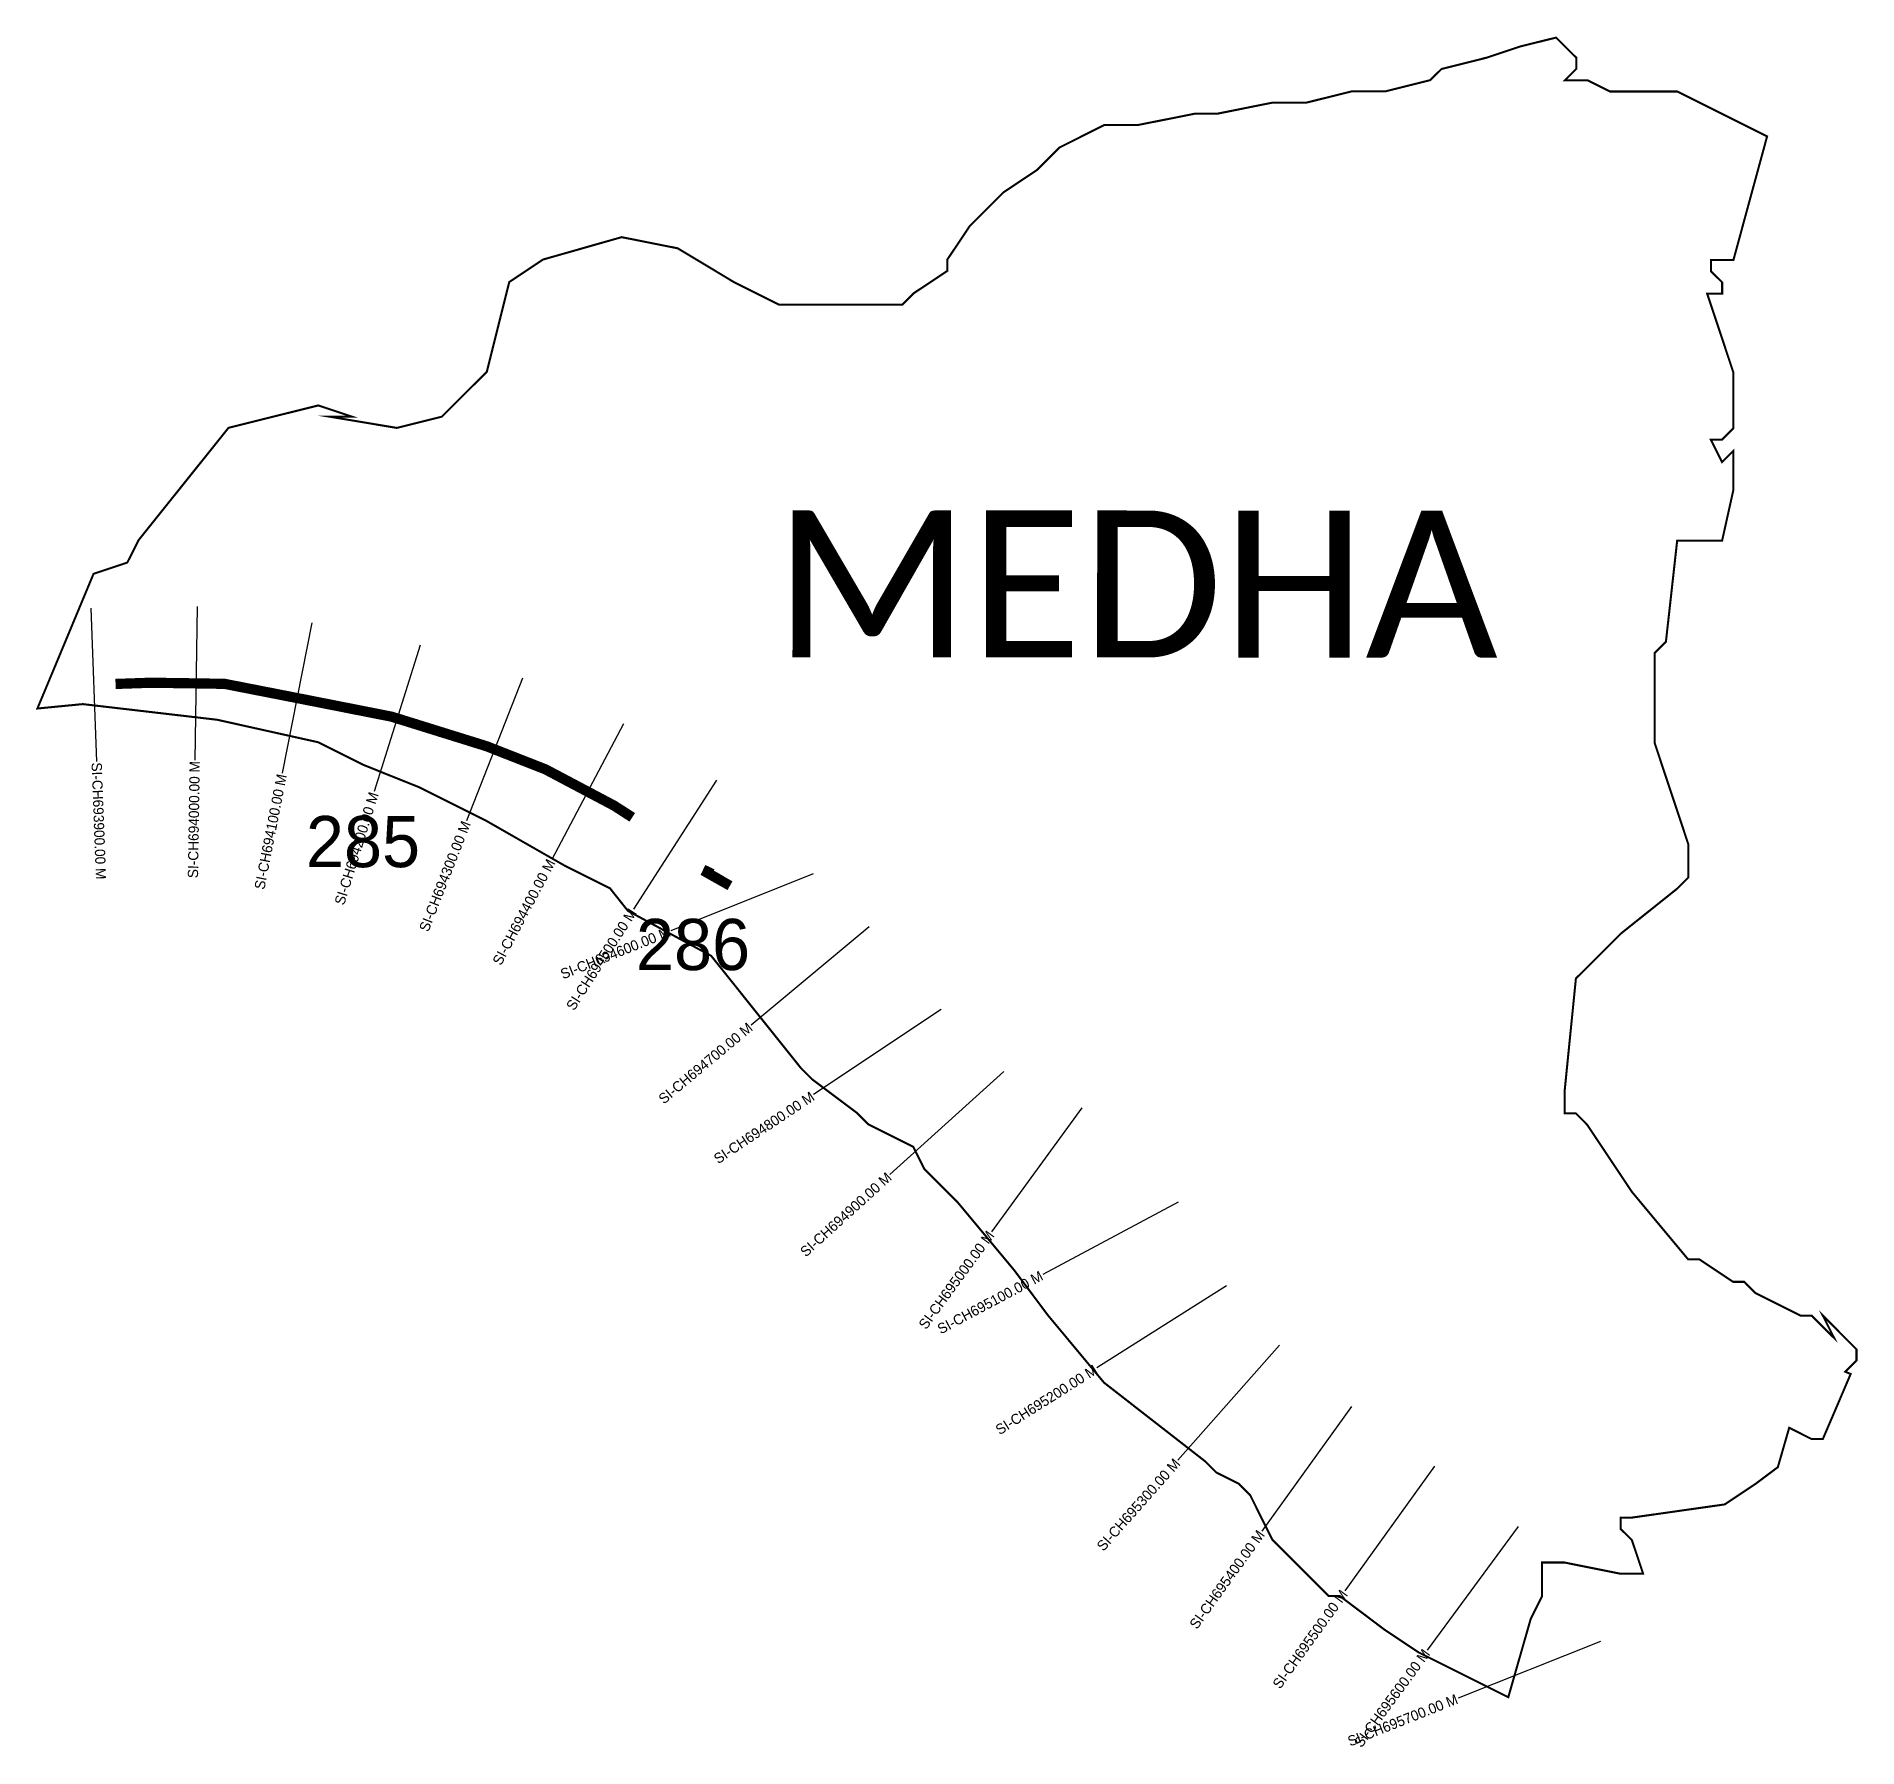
# Model space of a CAD drawing. Header units: metres. Extents: x 343166 to 344946, y 1761562 to 1763235.
import ezdxf
from ezdxf.enums import TextEntityAlignment as Align

# ---------------------------------------------------------------- set-up
doc = ezdxf.new("R2010")
doc.units = ezdxf.units.M
for name, color, linetype in [('ARTIFICIALLY PROTECTED', 4, 'Continuous'), ('CS', 134, 'Continuous'), ('CSMark', 6, 'Continuous'), ('VILLAGE NAME', 250, 'Continuous')]:
    doc.layers.add(name, color=color, linetype=linetype)

msp = doc.modelspace()

# ---------------------------------------------------------------- linework, layer by layer
at = {"color": 6, "const_width": 2}
msp.add_lwpolyline([(343166.7, 1762577.5), (343221.6, 1762709.2), (343254.6, 1762720.2), (343265.6, 1762742.1), (343353.5, 1762851.9), (343441.3, 1762873.8), (343474.2, 1762862.8), (343452.3, 1762862.8), (343518.1, 1762851.8), (343562, 1762862.8), (343606, 1762906.7), (343627.3, 1762991.9), (343628, 1762994.5), (343660.9, 1763016.4), (343737.8, 1763038.3), (343792.6, 1763027.4), (343847.5, 1762994.4), (343891.4, 1762972.4), (344012.2, 1762972.4), (344023.2, 1762983.4), (344056.1, 1763005.3), (344056.1, 1763016.3), (344078.1, 1763049.2), (344111, 1763082.1), (344144, 1763104.1), (344165.9, 1763126), (344209.8, 1763148), (344242.8, 1763148), (344297.7, 1763158.9), (344319.6, 1763158.9), (344374.5, 1763169.9), (344407.5, 1763169.9), (344451.4, 1763180.8), (344484.3, 1763180.8), (344528.2, 1763191.8), (344539.2, 1763202.7), (344583.1, 1763213.7), (344616.1, 1763224.7), (344651.2, 1763233.4), (344671, 1763213.7), (344670.9, 1763202.7), (344659.9, 1763191.7), (344681.9, 1763191.7), (344703.9, 1763180.7), (344769.7, 1763180.7), (344857.5, 1763136.8), (344824.6, 1763016), (344802.6, 1763016), (344802.6, 1763005), (344813.6, 1762994.1), (344813.6, 1762983.1), (344798.9, 1762983.1), (344824.5, 1762906.2), (344824.5, 1762851.3), (344813.5, 1762840.4), (344802.5, 1762840.4), (344813.5, 1762818.4), (344824.5, 1762829.4), (344824.5, 1762791), (344813.5, 1762741.5), (344769.6, 1762741.6), (344758.6, 1762642.8), (344747.6, 1762631.8), (344747.5, 1762544), (344780.4, 1762445.1), (344780.4, 1762412.2), (344769.5, 1762401.3), (344714.5, 1762357.4), (344670.6, 1762313.5), (344659.6, 1762203.7), (344659.6, 1762181.7), (344670.6, 1762181.7), (344681.5, 1762170.7), (344725.4, 1762104.9), (344780.3, 1762039), (344791.3, 1762039), (344824.2, 1762017), (344835.2, 1762017), (344846.1, 1762006), (344890.1, 1761984), (344901, 1761984), (344923, 1761962.1), (344912, 1761984), (344944.9, 1761951), (344944.9, 1761940.1), (344933.9, 1761929.1), (344939.2, 1761926.9), (344912, 1761863.3), (344901, 1761863.3), (344879.1, 1761874.3), (344868, 1761835.8), (344846.1, 1761819.4), (344816.1, 1761799.4), (344725.3, 1761786.5), (344714.3, 1761786.5), (344714.3, 1761775.5), (344725.3, 1761764.6), (344736.3, 1761731.6), (344714.3, 1761731.6), (344659.4, 1761742.6), (344637.5, 1761742.6), (344637.5, 1761709.7), (344626.5, 1761687.7), (344604.5, 1761610.9), (344526.7, 1761649.8), (344516.7, 1761654.8), (344483.7, 1761676.8), (344439.9, 1761709.8), (344428.9, 1761709.8), (344374, 1761764.7), (344352.1, 1761808.6), (344341.1, 1761819.6), (344319.1, 1761830.6), (344308.2, 1761841.5), (344209.4, 1761918.4), (344154.5, 1761984.3), (344121.6, 1762028.3), (344066.8, 1762094.1), (344033.8, 1762127.1), (344022.9, 1762149), (343979, 1762171), (343968, 1762182), (343924.1, 1762214.9), (343913.1, 1762225.9), (343825.3, 1762335.7), (343743.9, 1762379.7), (343726.5, 1762401.6), (343682.6, 1762423.6), (343605.8, 1762467.5), (343539.9, 1762500.5), (343485.1, 1762522.5), (343441.2, 1762544.5), (343342.4, 1762566.5), (343211.1, 1762581.8), (343166.7, 1762577.5)], dxfattribs=at)
at = {"layer": 'ARTIFICIALLY PROTECTED', "const_width": 10, "flags": 128}
for points in [[(343243.1, 1762601.5), (343277.7, 1762602.7), (343312.5, 1762602.2), (343349.7, 1762601.6), (343421.7, 1762587.5), (343513, 1762569.5), (343605.8, 1762540.6), (343663.4, 1762518), (343730.3, 1762482.6), (343748.2, 1762471.1)], [(343824.1, 1762422.4), (343821.5, 1762416.9), (343839.4, 1762406.8), (343841.8, 1762411)]]:
    msp.add_lwpolyline(points, dxfattribs=at)
at = {"layer": 'CS'}
for p, q in [((343218.9, 1762675.7), (343224.6, 1762525.8)), ((343322.9, 1762677.1), (343320.5, 1762527.1)), ((343434.8, 1762661.3), (343405.9, 1762514.2)), ((343540.7, 1762639.4), (343496, 1762496.2)), ((343641, 1762607.3), (343586.2, 1762467.7)), ((343739.6, 1762562.5), (343669.4, 1762430)), ((343830.4, 1762507.5), (343749.4, 1762381.2)), ((343925.1, 1762415.9), (343785.9, 1762360.2)), ((343979.6, 1762364.2), (343864.5, 1762268)), ((344050.2, 1762283.3), (343925.4, 1762200.1)), ((344111.3, 1762222.7), (344000.1, 1762121.9)), ((344187.8, 1762187.1), (344099.4, 1762065.9)), ((344281.7, 1762094.8), (344149.4, 1762024.2)), ((344328.9, 1762013.2), (344202.2, 1761932.9)), ((344380.9, 1761955.1), (344281.5, 1761842.7)), ((344451.1, 1761895.1), (344363.6, 1761773.3)), ((344532.3, 1761836.7), (344444.8, 1761714.9)), ((344614.1, 1761777.8), (344525.3, 1761656.9)), ((344694.8, 1761665.5), (344555.5, 1761610))]:
    msp.add_line(p, q, dxfattribs=at)

# ---------------------------------------------------------------- texts
at = {"char_height": 50, "attachment_point": 1}
for s, insert in [('285', (343429.2, 1762472.4)), ('286', (343751.8, 1762371.8))]:
    msp.add_mtext_dynamic_manual_height_columns(s, width=84.374, gutter_width=1, heights=[74.2], dxfattribs=dict(at, insert=insert))
at = {"layer": 'CSMark'}
msp.add_text('SI-CH693900.00 M', height=10, rotation=272.1552, dxfattribs=at).set_placement((343224.6, 1762524.8), align=Align.MIDDLE_LEFT)
for s, rotation, p in [('SI-CH694000.00 M', 89.0929, (343320.5, 1762526.1)), ('SI-CH694100.00 M', 78.8653, (343405.7, 1762513.2)), ('SI-CH694200.00 M', 72.6792, (343495.7, 1762495.3)), ('SI-CH694300.00 M', 68.6036, (343585.9, 1762466.8)), ('SI-CH694400.00 M', 62.122, (343669, 1762429.1)), ('SI-CH694500.00 M', 57.3223, (343748.9, 1762380.4)), ('SI-CH694600.00 M', 21.8104, (343784.9, 1762359.8)), ('SI-CH694700.00 M', 39.8702, (343863.7, 1762267.4)), ('SI-CH694800.00 M', 33.708, (343924.6, 1762199.5)), ('SI-CH694900.00 M', 42.1797, (343999.4, 1762121.3)), ('SI-CH695000.00 M', 53.8959, (344098.8, 1762065.1)), ('SI-CH695100.00 M', 28.071, (344148.5, 1762023.8)), ('SI-CH695200.00 M', 32.3419, (344201.4, 1761932.4)), ('SI-CH695300.00 M', 48.498, (344280.9, 1761842)), ('SI-CH695400.00 M', 54.2855, (344363, 1761772.5)), ('SI-CH695500.00 M', 54.2855, (344444.2, 1761714.1)), ('SI-CH695600.00 M', 53.7124, (344524.7, 1761656.1)), ('SI-CH695700.00 M', 21.7042, (344554.5, 1761609.6))]:
    msp.add_text(s, height=10, rotation=rotation, dxfattribs=at).set_placement(p, align=Align.MIDDLE_RIGHT)
at = {"layer": 'VILLAGE NAME', "insert": (343886.6, 1762771.2), "char_height": 143.7, "attachment_point": 1, "rotation": 359.9793}
msp.add_mtext_dynamic_manual_height_columns('{\\fCalibri|b0|i0|c0|p34;MEDHA}', width=1418, gutter_width=718.5, heights=[0], dxfattribs=at)

doc.saveas('drawing.dxf')
